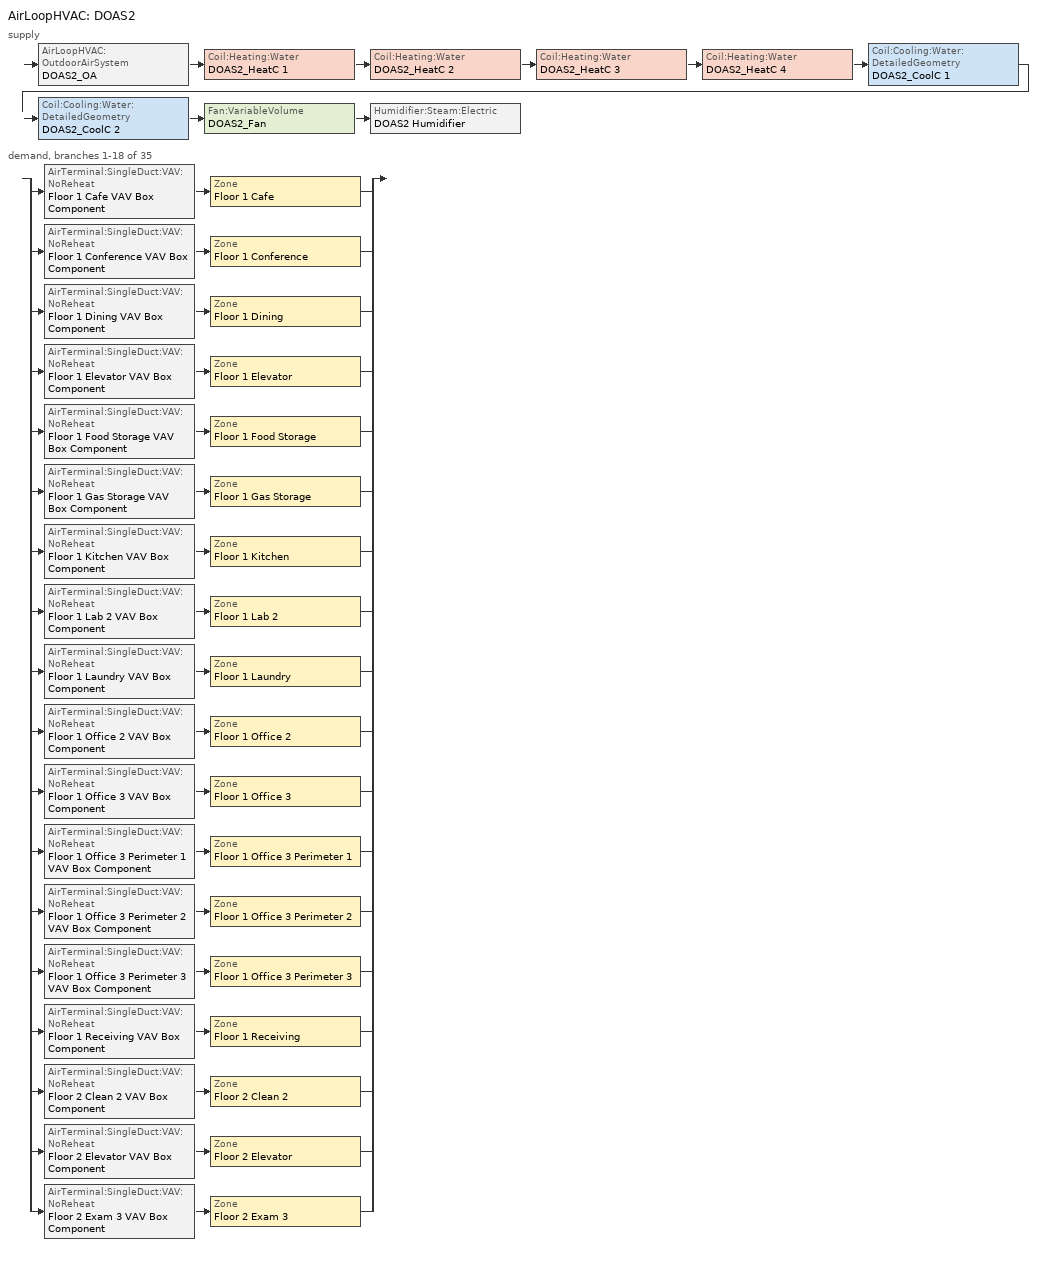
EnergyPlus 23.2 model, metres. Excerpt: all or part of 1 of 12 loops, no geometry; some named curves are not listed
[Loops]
AirLoopHVAC 'DOAS2'
 supply: AirLoopHVAC:OutdoorAirSystem 'DOAS2_OA' > Coil:Heating:Water 'DOAS2_HeatC 1' > Coil:Heating:Water 'DOAS2_HeatC 2' > Coil:Heating:Water 'DOAS2_HeatC 3' > Coil:Heating:Water 'DOAS2_HeatC 4' > Coil:Cooling:Water:DetailedGeometry 'DOAS2_CoolC 1' > Coil:Cooling:Water:DetailedGeometry 'DOAS2_CoolC 2' > Fan:VariableVolume 'DOAS2_Fan' > Humidifier:Steam:Electric 'DOAS2 Humidifier'
 demand, branches 1-18 of 35: split
  | AirTerminal:SingleDuct:VAV:NoReheat 'Floor 1 Cafe VAV Box Component' > Zone 'Floor 1 Cafe'
  | AirTerminal:SingleDuct:VAV:NoReheat 'Floor 1 Conference VAV Box Component' > Zone 'Floor 1 Conference'
  | AirTerminal:SingleDuct:VAV:NoReheat 'Floor 1 Dining VAV Box Component' > Zone 'Floor 1 Dining'
  | AirTerminal:SingleDuct:VAV:NoReheat 'Floor 1 Elevator VAV Box Component' > Zone 'Floor 1 Elevator'
  | AirTerminal:SingleDuct:VAV:NoReheat 'Floor 1 Food Storage VAV Box Component' > Zone 'Floor 1 Food Storage'
  | AirTerminal:SingleDuct:VAV:NoReheat 'Floor 1 Gas Storage VAV Box Component' > Zone 'Floor 1 Gas Storage'
  | AirTerminal:SingleDuct:VAV:NoReheat 'Floor 1 Kitchen VAV Box Component' > Zone 'Floor 1 Kitchen'
  | AirTerminal:SingleDuct:VAV:NoReheat 'Floor 1 Lab 2 VAV Box Component' > Zone 'Floor 1 Lab 2'
  | AirTerminal:SingleDuct:VAV:NoReheat 'Floor 1 Laundry VAV Box Component' > Zone 'Floor 1 Laundry'
  | AirTerminal:SingleDuct:VAV:NoReheat 'Floor 1 Office 2 VAV Box Component' > Zone 'Floor 1 Office 2'
  | AirTerminal:SingleDuct:VAV:NoReheat 'Floor 1 Office 3 VAV Box Component' > Zone 'Floor 1 Office 3'
  | AirTerminal:SingleDuct:VAV:NoReheat 'Floor 1 Office 3 Perimeter 1 VAV Box Component' > Zone 'Floor 1 Office 3 Perimeter 1'
  | AirTerminal:SingleDuct:VAV:NoReheat 'Floor 1 Office 3 Perimeter 2 VAV Box Component' > Zone 'Floor 1 Office 3 Perimeter 2'
  | AirTerminal:SingleDuct:VAV:NoReheat 'Floor 1 Office 3 Perimeter 3 VAV Box Component' > Zone 'Floor 1 Office 3 Perimeter 3'
  | AirTerminal:SingleDuct:VAV:NoReheat 'Floor 1 Receiving VAV Box Component' > Zone 'Floor 1 Receiving'
  | AirTerminal:SingleDuct:VAV:NoReheat 'Floor 2 Clean 2 VAV Box Component' > Zone 'Floor 2 Clean 2'
  | AirTerminal:SingleDuct:VAV:NoReheat 'Floor 2 Elevator VAV Box Component' > Zone 'Floor 2 Elevator'
  | AirTerminal:SingleDuct:VAV:NoReheat 'Floor 2 Exam 3 VAV Box Component' > Zone 'Floor 2 Exam 3'
[ComponentCost:LineItem]
Name | Line Item Type | Item | Cost per Each {$} | Quantity | Cost per Unit of Output Capacity {$/kW}
People:Floor 1 Cafe | General | Floor 1 Cafe | 1 | 401.8033
LIGHTING EQUIP:Floor 1 Cafe | Lights | Floor 1 Cafe |  |  | 1
ElectricEquipment:Floor 1 Cafe:ElecPlug | General | Floor 1 Cafe | 1 | 0.4031
Daylighting:Floor 1 Conference | Daylighting:Controls | Floor 1 Conference | 1 | 1
Infiltration:Floor 1 Conference | General | Floor 1 Conference | 1 | 0
People:Floor 1 Conference | General | Floor 1 Conference | 1 | 307.5026
LIGHTING EQUIP:Floor 1 Conference | Lights | Floor 1 Conference |  |  | 1
ElectricEquipment:Floor 1 Conference:ElecPlug | General | Floor 1 Conference | 1 | 0.6171
Daylighting:Floor 1 Dining | Daylighting:Controls | Floor 1 Dining | 1 | 1
Infiltration:Floor 1 Dining | General | Floor 1 Dining | 1 | 0
People:Floor 1 Dining | General | Floor 1 Dining | 1 | 344.412
LIGHTING EQUIP:Floor 1 Dining | Lights | Floor 1 Dining |  |  | 1
ElectricEquipment:Floor 1 Dining:ElecPlug | General | Floor 1 Dining | 1 | 0.4936
Daylighting:Floor 1 Elevator | Daylighting:Controls | Floor 1 Elevator | 1 | 1
Infiltration:Floor 1 Elevator | General | Floor 1 Elevator | 1 | 0
People:Floor 1 Elevator | General | Floor 1 Elevator | 1 | 53.9971
LIGHTING EQUIP:Floor 1 Elevator | Lights | Floor 1 Elevator |  |  | 1
ElectricEquipment:Floor 1 Elevator:ElecPlug | General | Floor 1 Elevator | 1 | 0.1806
People:Floor 1 Food Storage | General | Floor 1 Food Storage | 1 | 10.0414
LIGHTING EQUIP:Floor 1 Food Storage | Lights | Floor 1 Food Storage |  |  | 1
ElectricEquipment:Floor 1 Food Storage:ElecPlug | General | Floor 1 Food Storage | 1 | 2.0083
ElectricEquipment:Floor 1 Food Storage:ElecProcess | General | Floor 1 Food Storage | 1 | 35.1578
GasEquipment:Floor 1 Food Storage:GasProcess | General | Floor 1 Food Storage | 1 | 348.9631
Infiltration:Floor 1 Gas Storage | General | Floor 1 Gas Storage | 1 | 0
LIGHTING EQUIP:Floor 1 Gas Storage | Lights | Floor 1 Gas Storage |  |  | 1
ElectricEquipment:Floor 1 Gas Storage:ElecPlug | General | Floor 1 Gas Storage | 1 | 0.6238
People:Floor 1 Kitchen | General | Floor 1 Kitchen | 1 | 10.0414
LIGHTING EQUIP:Floor 1 Kitchen | Lights | Floor 1 Kitchen |  |  | 1
ElectricEquipment:Floor 1 Kitchen:ElecPlug | General | Floor 1 Kitchen | 1 | 2.0083
ElectricEquipment:Floor 1 Kitchen:ElecProcess | General | Floor 1 Kitchen | 1 | 35.1578
GasEquipment:Floor 1 Kitchen:GasProcess | General | Floor 1 Kitchen | 1 | 348.9631
Infiltration:Floor 1 Lab 2 | General | Floor 1 Lab 2 | 1 | 0
People:Floor 1 Lab 2 | General | Floor 1 Lab 2 | 1 | 24.4911
LIGHTING EQUIP:Floor 1 Lab 2 | Lights | Floor 1 Lab 2 |  |  | 1
ElectricEquipment:Floor 1 Lab 2:ElecPlug | General | Floor 1 Lab 2 | 1 | 4.8982
ElectricEquipment:Floor 1 Lab 2:ElecProcess | General | Floor 1 Lab 2 | 1 | 14.6992
Daylighting:Floor 1 Laundry | Daylighting:Controls | Floor 1 Laundry | 1 | 1
Infiltration:Floor 1 Laundry | General | Floor 1 Laundry | 1 | 0
People:Floor 1 Laundry | General | Floor 1 Laundry | 1 | 44.7245
LIGHTING EQUIP:Floor 1 Laundry | Lights | Floor 1 Laundry |  |  | 1
ElectricEquipment:Floor 1 Laundry:ElecProcess | General | Floor 1 Laundry | 1 | 1.1176
GasEquipment:Floor 1 Laundry:GasProcess | General | Floor 1 Laundry | 1 | 22.3602
Daylighting:Floor 1 Office 2 | Daylighting:Controls | Floor 1 Office 2 | 1 | 1
Infiltration:Floor 1 Office 2 | General | Floor 1 Office 2 | 1 | 0
People:Floor 1 Office 2 | General | Floor 1 Office 2 | 1 | 28.4097
LIGHTING EQUIP:Floor 1 Office 2 | Lights | Floor 1 Office 2 |  |  | 1
ElectricEquipment:Floor 1 Office 2:ElecPlug | General | Floor 1 Office 2 | 1 | 2.841
Daylighting:Floor 1 Office 3 | Daylighting:Controls | Floor 1 Office 3 | 1 | 1
Infiltration:Floor 1 Office 3 | General | Floor 1 Office 3 | 1 | 0
People:Floor 1 Office 3 | General | Floor 1 Office 3 | 1 | 98.939
LIGHTING EQUIP:Floor 1 Office 3 | Lights | Floor 1 Office 3 |  |  | 1
ElectricEquipment:Floor 1 Office 3:ElecPlug | General | Floor 1 Office 3 | 1 | 9.8939
Daylighting:Floor 1 Office 3 Perimeter 1 | Daylighting:Controls | Floor 1 Office 3 Perimeter 1 | 1 | 1
Infiltration:Floor 1 Office 3 Perimeter 1 | General | Floor 1 Office 3 Perimeter 1 | 1 | 0
People:Floor 1 Office 3 Perimeter 1 | General | Floor 1 Office 3 Perimeter 1 | 1 | 14.4323
LIGHTING EQUIP:Floor 1 Office 3 Perimeter 1 | Lights | Floor 1 Office 3 Perimeter 1 |  |  | 1
ElectricEquipment:Floor 1 Office 3 Perimeter 1:ElecPlug | General | Floor 1 Office 3 Perimeter 1 | 1 | 1.4432
Daylighting:Floor 1 Office 3 Perimeter 2 | Daylighting:Controls | Floor 1 Office 3 Perimeter 2 | 1 | 1
Infiltration:Floor 1 Office 3 Perimeter 2 | General | Floor 1 Office 3 Perimeter 2 | 1 | 0
People:Floor 1 Office 3 Perimeter 2 | General | Floor 1 Office 3 Perimeter 2 | 1 | 9.1467
LIGHTING EQUIP:Floor 1 Office 3 Perimeter 2 | Lights | Floor 1 Office 3 Perimeter 2 |  |  | 1
ElectricEquipment:Floor 1 Office 3 Perimeter 2:ElecPlug | General | Floor 1 Office 3 Perimeter 2 | 1 | 0.9147
Daylighting:Floor 1 Office 3 Perimeter 3 | Daylighting:Controls | Floor 1 Office 3 Perimeter 3 | 1 | 1
Infiltration:Floor 1 Office 3 Perimeter 3 | General | Floor 1 Office 3 Perimeter 3 | 1 | 0
People:Floor 1 Office 3 Perimeter 3 | General | Floor 1 Office 3 Perimeter 3 | 1 | 14.4323
LIGHTING EQUIP:Floor 1 Office 3 Perimeter 3 | Lights | Floor 1 Office 3 Perimeter 3 |  |  | 1
ElectricEquipment:Floor 1 Office 3 Perimeter 3:ElecPlug | General | Floor 1 Office 3 Perimeter 3 | 1 | 1.4432
Infiltration:Floor 1 Receiving | General | Floor 1 Receiving | 1 | 0
LIGHTING EQUIP:Floor 1 Receiving | Lights | Floor 1 Receiving |  |  | 1
ElectricEquipment:Floor 1 Receiving:ElecPlug | General | Floor 1 Receiving | 1 | 2.2352
People:Floor 2 Clean 2 | General | Floor 2 Clean 2 | 1 | 1.5994
LIGHTING EQUIP:Floor 2 Clean 2 | Lights | Floor 2 Clean 2 |  |  | 1
ElectricEquipment:Floor 2 Clean 2:ElecPlug | General | Floor 2 Clean 2 | 1 | 0.6401
Daylighting:Floor 2 Elevator | Daylighting:Controls | Floor 2 Elevator | 1 | 1
Infiltration:Floor 2 Elevator | General | Floor 2 Elevator | 1 | 0
People:Floor 2 Elevator | General | Floor 2 Elevator | 1 | 53.9971
LIGHTING EQUIP:Floor 2 Elevator | Lights | Floor 2 Elevator |  |  | 1
ElectricEquipment:Floor 2 Elevator:ElecPlug | General | Floor 2 Elevator | 1 | 0.1806
People:Floor 2 Exam 3 | General | Floor 2 Exam 3 | 1 | 20.2426
LIGHTING EQUIP:Floor 2 Exam 3 | Lights | Floor 2 Exam 3 |  |  | 1
ElectricEquipment:Floor 2 Exam 3:ElecPlug | General | Floor 2 Exam 3 | 1 | 4.0485
[Sizing:Zone] Zone Cooling Design Supply Air Temperature Input Method=SupplyAirTemperature; Zone Cooling Design Supply Air Temperature {C}=13; Zone Heating Design Supply Air Temperature Input Method=SupplyAirTemperature; Zone Heating Design Supply Air Temperature {C}=40; Zone Cooling Design Supply Air Humidity Ratio {kgWater/kgDryAir}=0.0085; Zone Heating Design Supply Air Humidity Ratio {kgWater/kgDryAir}=0.008; Cooling Design Air Flow Method=DesignDayWithLimit; Cooling Minimum Air Flow Fraction=0; Heating Design Air Flow Method=DesignDay; Heating Design Air Flow Rate {m3/s}=0; Account for Dedicated Outdoor Air System=No; Dedicated Outdoor Air System Control Strategy=NeutralSupplyAir; Dedicated Outdoor Air Low Setpoint Temperature for Design {C}=autosize; Dedicated Outdoor Air High Setpoint Temperature for Design {C}=autosize
Name | Design Specification Outdoor Air Object | Cooling Minimum Air Flow {m3/s}
Floor 1 Cafe | SZ DSOA Floor 1 Cafe
Floor 1 Conference | SZ DSOA Floor 1 Conference
Floor 1 Dining | SZ DSOA Floor 1 Dining
Floor 1 Elevator | SZ DSOA Floor 1 Elevator
Floor 1 Food Storage | SZ DSOA Floor 1 Food Storage | 0.916538
Floor 1 Gas Storage | SZ DSOA Floor 1 Gas Storage | 0.357321
Floor 1 Kitchen | SZ DSOA Floor 1 Kitchen | 0.916538
Floor 1 Lab 2 | SZ DSOA Floor 1 Lab 2 | 2.11598
Floor 1 Laundry | SZ DSOA Floor 1 Laundry | 1.53718
Floor 1 Office 2 | SZ DSOA Floor 1 Office 2
Floor 1 Office 3 | SZ DSOA Floor 1 Office 3
Floor 1 Office 3 Perimeter 1 | SZ DSOA Floor 1 Office 3 Perimeter 1
Floor 1 Office 3 Perimeter 2 | SZ DSOA Floor 1 Office 3 Perimeter 2
Floor 1 Office 3 Perimeter 3 | SZ DSOA Floor 1 Office 3 Perimeter 3
Floor 1 Receiving | SZ DSOA Floor 1 Receiving
Floor 2 Clean 2 | SZ DSOA Floor 2 Clean 2 | 0.0878452
Floor 2 Elevator | SZ DSOA Floor 2 Elevator
Floor 2 Exam 3 | SZ DSOA Floor 2 Exam 3 | 1.74892
[DesignSpecification:OutdoorAir]
Name | Outdoor Air Method | Outdoor Air Flow per Person {m3/s-person} | Outdoor Air Flow per Zone Floor Area {m3/s-m2} | Outdoor Air Flow per Zone {m3/s} | Outdoor Air Flow Air Changes per Hour {1/hr}
SZ DSOA Floor 1 Cafe | Flow/Zone | 0 | 0 | 1.76357
Floor 1 Cafe VAV Box OA Design Spec; Floor 1 Dining VAV Box OA Design Spec | Sum | 0.00354 | 0.000914 | 0 | 0
SZ DSOA Floor 1 Conference | Flow/Zone | 0 | 0 | 0.899969
Floor 1 Conference VAV Box OA Design Spec; Floor 1 Elevator VAV Box OA Design Spec; Floor 1 Lab 2 VAV Box OA Design Spec; Floor 1 Office 2 VAV Box OA Design Spec; Floor 1 Office 3 VAV Box OA Design Spec; Floor 1 Office 3 Perimeter 1 VAV Box OA Design Spec; Floor 1 Office 3 Perimeter 2 VAV Box OA Design Spec; Floor 1 Office 3 Perimeter 3 VAV Box OA Design Spec; Floor 2 Clean 2 VAV Box OA Design Spec; Floor 2 Elevator VAV Box OA Design Spec; Floor 2 Exam 3 VAV Box OA Design Spec | Sum | 0.00236 | 0.000305 | 0 | 0
SZ DSOA Floor 1 Dining | Flow/Zone | 0 | 0 | 1.63699
SZ DSOA Floor 1 Elevator; SZ DSOA Floor 2 Elevator | Flow/Zone | 0 | 0 | 0.178437
SZ DSOA Floor 1 Food Storage | Flow/Zone | 0 | 0 | 0.6637
Floor 1 Food Storage VAV Box OA Design Spec; Floor 1 Kitchen VAV Box OA Design Spec | Sum | 0 | 0.003556 | 0 | 0
SZ DSOA Floor 1 Gas Storage | Flow/Zone | 0 | 0 | 0.0353626
Floor 1 Gas Storage VAV Box OA Design Spec; Floor 1 Receiving VAV Box OA Design Spec | Sum | 0 | 0.00061 | 0 | 0
SZ DSOA Floor 1 Kitchen | Flow/Zone | 0 | 0 | 11.14
SZ DSOA Floor 1 Lab 2 | Flow/Zone | 0 | 0 | 0.196643
SZ DSOA Floor 1 Laundry | Flow/Zone | 0 | 0 | 0.221683
Floor 1 Laundry VAV Box OA Design Spec | Sum | 0.00354 | 0.000305 | 0 | 0
SZ DSOA Floor 1 Office 2 | Flow/Zone | 0 | 0 | 0.228105
SZ DSOA Floor 1 Office 3 | Flow/Zone | 0 | 0 | 0.794396
SZ DSOA Floor 1 Office 3 Perimeter 1; SZ DSOA Floor 1 Office 3 Perimeter 3 | Flow/Zone | 0 | 0 | 0.115879
SZ DSOA Floor 1 Office 3 Perimeter 2 | Flow/Zone | 0 | 0 | 0.07344
SZ DSOA Floor 1 Receiving | Flow/Zone | 0 | 0 | 0.126716
SZ DSOA Floor 2 Clean 2 | Flow/Zone | 0 | 0 | 0.012842
SZ DSOA Floor 2 Exam 3 | Flow/Zone | 0 | 0 | 0.162531
[ZoneControl:Thermostat] Control Type Schedule=Dual Zone Control Type Sched
Name | Zone or ZoneList | Control 1
Floor 1 Cafe Thermostat | Floor 1 Cafe | Floor 1 Cafe DualSPSched
Floor 1 Conference Thermostat | Floor 1 Conference | Floor 1 Conference DualSPSched
Floor 1 Dining Thermostat | Floor 1 Dining | Floor 1 Dining DualSPSched
Floor 1 Elevator Thermostat | Floor 1 Elevator | Floor 1 Elevator DualSPSched
Floor 1 Food Storage Thermostat | Floor 1 Food Storage | Floor 1 Food Storage DualSPSched
Floor 1 Gas Storage Thermostat | Floor 1 Gas Storage | Floor 1 Gas Storage DualSPSched
Floor 1 Kitchen Thermostat | Floor 1 Kitchen | Floor 1 Kitchen DualSPSched
Floor 1 Lab 2 Thermostat | Floor 1 Lab 2 | Floor 1 Lab 2 DualSPSched
Floor 1 Laundry Thermostat | Floor 1 Laundry | Floor 1 Laundry DualSPSched
Floor 1 Office 2 Thermostat | Floor 1 Office 2 | Floor 1 Office 2 DualSPSched
Floor 1 Office 3 Thermostat | Floor 1 Office 3 | Floor 1 Office 3 DualSPSched
Floor 1 Office 3 Perimeter 1 Thermostat | Floor 1 Office 3 Perimeter 1 | Floor 1 Office 3 Perimeter 1 DualSPSched
Floor 1 Office 3 Perimeter 2 Thermostat | Floor 1 Office 3 Perimeter 2 | Floor 1 Office 3 Perimeter 2 DualSPSched
Floor 1 Office 3 Perimeter 3 Thermostat | Floor 1 Office 3 Perimeter 3 | Floor 1 Office 3 Perimeter 3 DualSPSched
Floor 1 Receiving Thermostat | Floor 1 Receiving | Floor 1 Receiving DualSPSched
Floor 2 Clean 2 Thermostat | Floor 2 Clean 2 | Floor 2 Clean 2 DualSPSched
Floor 2 Elevator Thermostat | Floor 2 Elevator | Floor 2 Elevator DualSPSched
Floor 2 Exam 3 Thermostat | Floor 2 Exam 3 | Floor 2 Exam 3 DualSPSched
[ThermostatSetpoint:DualSetpoint]
Name | Heating Setpoint Temperature Schedule | Cooling Setpoint Temperature Schedule
Floor 1 Cafe DualSPSched; Floor 1 Dining DualSPSched | HEATING_TSTAT_DINING | COOLING_TSTAT_DINING
Floor 1 Conference DualSPSched; Floor 1 Office 2 DualSPSched; Floor 1 Office 3 DualSPSched; Floor 1 Office 3 Perimeter 1 DualSPSched; Floor 1 Office 3 Perimeter 2 DualSPSched; Floor 1 Office 3 Perimeter 3 DualSPSched; Floor 1 Receiving DualSPSched; Floor 2 Exam 3 DualSPSched | HEATING_TSTAT_OFFICE | COOLING_TSTAT_OFFICE
Floor 1 Elevator DualSPSched; Floor 1 Gas Storage DualSPSched; Floor 1 Lab 2 DualSPSched; Floor 2 Clean 2 DualSPSched; Floor 2 Elevator DualSPSched | HEATING_TSTAT_24_7 | COOLING_TSTAT_24_7
Floor 1 Food Storage DualSPSched; Floor 1 Kitchen DualSPSched | HEATING_TSTAT_KITCHEN | COOLING_TSTAT_KITCHEN
Floor 1 Laundry DualSPSched | HEATING_TSTAT_LAUNDRY | COOLING_TSTAT_LAUNDRY
[Zone equipment]
Floor 1 Cafe: Floor 1 Cafe Heat Pump, Floor 1 Cafe VAV Box Component
Floor 1 Conference: Floor 1 Conference Heat Pump, Floor 1 Conference VAV Box Component
Floor 1 Dining: Floor 1 Dining Heat Pump, Floor 1 Dining VAV Box Component
Floor 1 Elevator: Floor 1 Elevator Heat Pump, Floor 1 Elevator VAV Box Component
Floor 1 Food Storage: Floor 1 Food Storage Heat Pump, Floor 1 Food Storage VAV Box Component
Floor 1 Gas Storage: Floor 1 Gas Storage VAV Box Component, Floor 1 Gas Storage Heat Pump, Floor 1 Gas Storage Exhaust Fan 1
Floor 1 Kitchen: Floor 1 Kitchen Heat Pump, Floor 1 Kitchen VAV Box Component, Floor 1 Kitchen Exhaust Fan 1, Floor 1 Kitchen Exhaust Fan 2, Floor 1 Kitchen Exhaust Fan 3
Floor 1 Lab 2: Floor 1 Lab 2 Heat Pump, Floor 1 Lab 2 VAV Box Component
Floor 1 Laundry: Floor 1 Laundry VAV Box Component, Floor 1 Laundry Heat Pump, Floor 1 Laundry Exhaust Fan 1
Floor 1 Office 2: Floor 1 Office 2 Heat Pump, Floor 1 Office 2 VAV Box Component
Floor 1 Office 3: Floor 1 Office 3 Heat Pump, Floor 1 Office 3 VAV Box Component
Floor 1 Office 3 Perimeter 1: Floor 1 Office 3 Perimeter 1 Heat Pump, Floor 1 Office 3 Perimeter 1 VAV Box Component
Floor 1 Office 3 Perimeter 2: Floor 1 Office 3 Perimeter 2 Heat Pump, Floor 1 Office 3 Perimeter 2 VAV Box Component
Floor 1 Office 3 Perimeter 3: Floor 1 Office 3 Perimeter 3 Heat Pump, Floor 1 Office 3 Perimeter 3 VAV Box Component
Floor 1 Receiving: Floor 1 Receiving Heat Pump, Floor 1 Receiving VAV Box Component
Floor 2 Clean 2: Floor 2 Clean 2 Heat Pump, Floor 2 Clean 2 VAV Box Component
Floor 2 Elevator: Floor 2 Elevator Heat Pump, Floor 2 Elevator VAV Box Component
Floor 2 Exam 3: Floor 2 Exam 3 Heat Pump, Floor 2 Exam 3 VAV Box Component
[AirTerminal:SingleDuct:VAV:NoReheat] Availability Schedule=ALWAYS_ON; Maximum Air Flow Rate {m3/s}=AUTOSIZE; Zone Minimum Air Flow Input Method=Scheduled
Name | Minimum Air Flow Fraction Schedule | Design Specification Outdoor Air Object
Floor 1 Cafe VAV Box Component | DCV_SCH | Floor 1 Cafe VAV Box OA Design Spec
Floor 1 Conference VAV Box Component | DCV_SCH | Floor 1 Conference VAV Box OA Design Spec
Floor 1 Dining VAV Box Component | DCV_SCH | Floor 1 Dining VAV Box OA Design Spec
Floor 1 Elevator VAV Box Component | DCV_SCH | Floor 1 Elevator VAV Box OA Design Spec
Floor 1 Food Storage VAV Box Component | DCV_SCH | Floor 1 Food Storage VAV Box OA Design Spec
Floor 1 Gas Storage VAV Box Component | ALWAYS_ON | Floor 1 Gas Storage VAV Box OA Design Spec
Floor 1 Kitchen VAV Box Component | DCV_SCH | Floor 1 Kitchen VAV Box OA Design Spec
Floor 1 Lab 2 VAV Box Component | DCV_SCH | Floor 1 Lab 2 VAV Box OA Design Spec
Floor 1 Laundry VAV Box Component | ALWAYS_ON | Floor 1 Laundry VAV Box OA Design Spec
Floor 1 Office 2 VAV Box Component | DCV_SCH | Floor 1 Office 2 VAV Box OA Design Spec
Floor 1 Office 3 VAV Box Component | DCV_SCH | Floor 1 Office 3 VAV Box OA Design Spec
Floor 1 Office 3 Perimeter 1 VAV Box Component | DCV_SCH | Floor 1 Office 3 Perimeter 1 VAV Box OA Design Spec
Floor 1 Office 3 Perimeter 2 VAV Box Component | DCV_SCH | Floor 1 Office 3 Perimeter 2 VAV Box OA Design Spec
Floor 1 Office 3 Perimeter 3 VAV Box Component | DCV_SCH | Floor 1 Office 3 Perimeter 3 VAV Box OA Design Spec
Floor 1 Receiving VAV Box Component | DCV_SCH | Floor 1 Receiving VAV Box OA Design Spec
Floor 2 Clean 2 VAV Box Component | DCV_SCH | Floor 2 Clean 2 VAV Box OA Design Spec
Floor 2 Elevator VAV Box Component | DCV_SCH | Floor 2 Elevator VAV Box OA Design Spec
Floor 2 Exam 3 VAV Box Component | DCV_SCH | Floor 2 Exam 3 VAV Box OA Design Spec
[Refrigeration:Case] Availability Schedule=ALWAYS_ON; Zone=Floor 1 Cafe; Rated Ambient Temperature {C}=23.89; Rated Ambient Relative Humidity {percent}=55; Rated Latent Heat Ratio=0.3; Rated Runtime Fraction=1; Latent Case Credit Curve Type=DewpointMethod; Standard Case Fan Power per Unit Length {W/m}=0; Standard Case Lighting Power per Unit Length {W/m}=0; Fraction of Lighting Energy to Case=1; Case Anti-Sweat Heater Power per Unit Length {W/m}=0; Minimum Anti-Sweat Heater Power per Unit Length {W/m}=0; Anti-Sweat Heater Control Type=None; Humidity at Zero Anti-Sweat Heater Energy {percent}=35; Case Height {m}=1.52; Fraction of Anti-Sweat Heater Energy to Case=1; Case Defrost Power per Unit Length {W/m}=0; Case Defrost Type=OffCycle; Defrost Energy Correction Curve Type=None; Under Case HVAC Return Air Fraction=0; Average Refrigerant Charge Inventory {kg/m}=0
Name | Rated Total Cooling Capacity per Unit Length {W/m} | Case Length {m} | Case Operating Temperature {C} | Latent Case Credit Curve | Operating Case Fan Power per Unit Length {W/m} | Installed Case Lighting Power per Unit Length {W/m} | Case Lighting Schedule | Case Defrost Schedule | Case Defrost Drip-Down Schedule | Defrost Energy Correction Curve | Refrigerated Case Restocking Schedule | Case Credit Fraction Schedule | Design Evaporator Temperature or Brine Inlet Temperature {C}
Floor 1 Cafe_B1518SaladBar_Case:1 | 378 | 5.5 | 1.11 | Floor 1 Cafe_B1518SaladBar_Case:1_LatentCaseCreditCurve | 78.4 | 61.2 | Floor 1 Cafe_B1518SaladBar_Case:1_CaseLightingSchedule | Floor 1 Cafe_B1518SaladBar_Case:1_DefrostSchedule | Floor 1 Cafe_B1518SaladBar_Case:1_DefrostDripDownSchedule | Floor 1 Cafe_B1518SaladBar_Case:1_DefrostEnergyCorrectionCurve | Floor 1 Cafe_B1518SaladBar_Case:1_RestockSchedule | Floor 1 Cafe_B1518SaladBar_Case:1_CaseCreditSchedule | -2.78
Floor 1 Cafe_B166Sandwich_Case:2 | 985 | 1.8 | 2.22 | Floor 1 Cafe_B166Sandwich_Case:2_LatentCaseCreditCurve | 118.4 | 236.2 | Floor 1 Cafe_B166Sandwich_Case:2_CaseLightingSchedule | Floor 1 Cafe_B166Sandwich_Case:2_DefrostSchedule | Floor 1 Cafe_B166Sandwich_Case:2_DefrostDripDownSchedule | Floor 1 Cafe_B166Sandwich_Case:2_DefrostEnergyCorrectionCurve | Floor 1 Cafe_B166Sandwich_Case:2_RestockSchedule | Floor 1 Cafe_B166Sandwich_Case:2_CaseCreditSchedule | -6.67
Floor 1 Cafe_B1724PrepDrinks_Case:3 | 1528 | 7.3 | 1.11 | Floor 1 Cafe_B1724PrepDrinks_Case:3_LatentCaseCreditCurve | 77.5 | 252.6 | Floor 1 Cafe_B1724PrepDrinks_Case:3_CaseLightingSchedule | Floor 1 Cafe_B1724PrepDrinks_Case:3_DefrostSchedule | Floor 1 Cafe_B1724PrepDrinks_Case:3_DefrostDripDownSchedule | Floor 1 Cafe_B1724PrepDrinks_Case:3_DefrostEnergyCorrectionCurve | Floor 1 Cafe_B1724PrepDrinks_Case:3_RestockSchedule | Floor 1 Cafe_B1724PrepDrinks_Case:3_CaseCreditSchedule | -3.33
Floor 1 Cafe_B196GrabGoPies_Case:4 | 1105 | 1.8 | 1.11 | Floor 1 Cafe_B196GrabGoPies_Case:4_LatentCaseCreditCurve | 54.2 | 82 | Floor 1 Cafe_B196GrabGoPies_Case:4_CaseLightingSchedule | Floor 1 Cafe_B196GrabGoPies_Case:4_DefrostSchedule | Floor 1 Cafe_B196GrabGoPies_Case:4_DefrostDripDownSchedule | Floor 1 Cafe_B196GrabGoPies_Case:4_DefrostEnergyCorrectionCurve | Floor 1 Cafe_B196GrabGoPies_Case:4_RestockSchedule | Floor 1 Cafe_B196GrabGoPies_Case:4_CaseCreditSchedule | -6.67
[Refrigeration:WalkIn] Availability Schedule=ALWAYS_ON; Rated Circulation Fan Power {W}=0; Rated Total Lighting Power {W}=0; Defrost Control Type=TemperatureTermination; Temperature Termination Defrost Fraction to Ice=0.3; Average Refrigerant Charge Inventory {kg}=1.36; Insulated Floor U-Value {W/m2-K}=5.68; Zone 1=Floor 1 Food Storage; Area of Glass Reach In Doors Facing Zone 1 {m2}=0; Height of Glass Reach In Doors Facing Zone 1 {m}=0; Glass Reach In Door U Value Facing Zone 1 {W/m2-K}=2.27; Area of Stocking Doors Facing Zone 1 {m2}=2.23; Height of Stocking Doors Facing Zone 1 {m}=1.83; Stocking Door U Value Facing Zone 1 {W/m2-K}=2.27; Stocking Door Opening Protection Type Facing Zone 1=None
Name | Rated Coil Cooling Capacity {W} | Operating Temperature {C} | Rated Cooling Source Temperature {C} | Rated Total Heating Power {W} | Heating Power Schedule | Rated Cooling Coil Fan Power {W} | Lighting Schedule | Defrost Type | Defrost Schedule | Defrost Drip-Down Schedule | Defrost Power {W} | Restocking Schedule | Insulated Floor Surface Area {m2} | Total Insulated Surface Area Facing Zone 1 {m2} | Insulated Surface U-Value Facing Zone 1 {W/m2-K} | Glass Reach In Door Opening Schedule Name Facing Zone 1 | Stocking Door Opening Schedule Name Facing Zone 1
Floor 1 Food Storage_A15KitchenFreezer_Walkin:1 | 14538 | -17.78 | -27.22 | 335 | Floor 1 Food Storage_A15KitchenFreezer_Walkin:1_HeatingPowerSchedule | 335 | Floor 1 Food Storage_A15KitchenFreezer_Walkin:1_WalkinLightingSchedule | HotFluid | Floor 1 Food Storage_A15KitchenFreezer_Walkin:1_DefrostSchedule | Floor 1 Food Storage_A15KitchenFreezer_Walkin:1_DefrostDripDownSchedule | 592 | Floor 1 Food Storage_A15KitchenFreezer_Walkin:1_RestockSchedule | 16.79 | 51.88 | 0.23 | Floor 1 Food Storage_A15KitchenFreezer_Walkin:1_ReachInDoorSchedule | Floor 1 Food Storage_A15KitchenFreezer_Walkin:1_StockingDoorSchedule
Floor 1 Food Storage_B24SpecialtyCooler_Walkin:2 | 11146 | 0 | -6.11 | 0 | Floor 1 Food Storage_B24SpecialtyCooler_Walkin:2_HeatingPowerSchedule | 361 | Floor 1 Food Storage_B24SpecialtyCooler_Walkin:2_WalkinLightingSchedule | Electric | Floor 1 Food Storage_B24SpecialtyCooler_Walkin:2_DefrostSchedule | Floor 1 Food Storage_B24SpecialtyCooler_Walkin:2_DefrostDripDownSchedule | 7495 | Floor 1 Food Storage_B24SpecialtyCooler_Walkin:2_RestockSchedule | 44.56 | 99.61 | 0.38 | Floor 1 Food Storage_B24SpecialtyCooler_Walkin:2_ReachInDoorSchedule | Floor 1 Food Storage_B24SpecialtyCooler_Walkin:2_StockingDoorSchedule
[Fan:ZoneExhaust]
Name | Availability Schedule | Fan Total Efficiency | Pressure Rise {Pa} | Maximum Flow Rate {m3/s}
Floor 1 Gas Storage Exhaust Fan 1 | Hours_of_operation | 0.5 | 187 | 0.0353
Floor 1 Kitchen Exhaust Fan 1 | KITCHEN_EXH_SCH | 0.55 | 573 | 4.77
Floor 1 Kitchen Exhaust Fan 2 | KITCHEN_EXH_SCH | 0.56 | 473 | 5.9
Floor 1 Kitchen Exhaust Fan 3 | KITCHEN_EXH_SCH | 0.47 | 187 | 0.47
Floor 1 Laundry Exhaust Fan 1 | Hours_of_operation | 0.5 | 187 | 0.2216
[Coil:Heating:Water] Availability Schedule=ALWAYS_ON; U-Factor Times Area Value {W/K}=AUTOSIZE; Maximum Water Flow Rate {m3/s}=AUTOSIZE; Performance Input Method=UFactorTimesAreaAndDesignWaterFlowRate; Rated Capacity {W}=AUTOSIZE; Rated Inlet Water Temperature {C}=82.2; Rated Inlet Air Temperature {C}=16.6; Rated Outlet Water Temperature {C}=71.1; Rated Outlet Air Temperature {C}=32.2
DOAS2_HeatC 1; DOAS2_HeatC 2; DOAS2_HeatC 3; DOAS2_HeatC 4
[AirLoopHVAC]
DOAS2: Design Supply Air Flow Rate {m3/s}=AUTOSIZE
[Controller:WaterCoil] Actuator Variable=Flow; Maximum Actuated Flow {m3/s}=AUTOSIZE; Minimum Actuated Flow {m3/s}=0
Name | Control Variable | Action | Controller Convergence Tolerance {deltaC}
DOAS2_HeatC 1_Controller; DOAS2_HeatC 2_Controller; DOAS2_HeatC 3_Controller; DOAS2_HeatC 4_Controller | Temperature | Normal | 0.0001
DOAS2_CoolC 1_Controller; DOAS2_CoolC 2_Controller | TemperatureAndHumidityRatio | Reverse
[SetpointManager:MixedAir] Control Variable=Temperature
Name | Setpoint Node or NodeList
DOAS2_HeatC 1 SAT Manager | DOAS2_HeatC 1-DOAS2_HeatC 2Node
DOAS2_HeatC 2 SAT Manager | DOAS2_HeatC 2-DOAS2_HeatC 3Node
DOAS2_HeatC 3 SAT Manager | DOAS2_HeatC 3-DOAS2_HeatC 4Node
DOAS2_HeatC 4 SAT Manager | DOAS2_HeatC 4-DOAS2_CoolC 1Node
DOAS2_CoolC 1 SAT Manager | DOAS2_CoolC 1-DOAS2_CoolC 2Node
DOAS2_OAMixed Air Temp Manager | DOAS2_OA-DOAS2_HeatC 1Node
[SetpointManager:SingleZone:Humidity:Maximum]
Name | Setpoint Node or NodeList
DOAS2_CoolC 1 HUMRAT setpoint | DOAS2_CoolC 1-DOAS2_CoolC 2Node
DOAS2_CoolC 2 HUMRAT setpoint | DOAS2_CoolC 2-DOAS2_FanNode
[SetpointManager:SingleZone:Humidity:Minimum]
DOAS2 Humidifier HUMRAT setpoint: Setpoint Node or NodeList=DOAS2 Supply Equipment Outlet Node
[Sizing:System]
DOAS2: Type of Load to Size On=VENTILATIONREQUIREMENT; Design Outdoor Air Flow Rate {m3/s}=AUTOSIZE; Central Heating Maximum System Air Flow Ratio=0.3; Preheat Design Temperature {C}=7; Preheat Design Humidity Ratio {kgWater/kgDryAir}=0.008; Precool Design Temperature {C}=12.8; Precool Design Humidity Ratio {kgWater/kgDryAir}=0.008; Central Cooling Design Supply Air Temperature {C}=12.8; Central Heating Design Supply Air Temperature {C}=12.8; Type of Zone Sum to Use=NonCoincident; 100% Outdoor Air in Cooling=Yes; 100% Outdoor Air in Heating=Yes; Central Cooling Design Supply Air Humidity Ratio {kgWater/kgDryAir}=0.0085; Central Heating Design Supply Air Humidity Ratio {kgWater/kgDryAir}=0.008; Cooling Supply Air Flow Rate Method=DesignDay; Cooling Supply Air Flow Rate {m3/s}=0; Heating Supply Air Flow Rate Method=DesignDay; Heating Supply Air Flow Rate {m3/s}=0; Zone Maximum Outdoor Air Fraction=1; Cooling Design Capacity Method=CoolingDesignCapacity; Cooling Design Capacity {W}=autosize; Heating Design Capacity Method=HeatingDesignCapacity; Heating Design Capacity {W}=autosize; Central Cooling Capacity Control Method=VAV
[Controller:OutdoorAir]
DOAS2_OA_Controller: Minimum Outdoor Air Flow Rate {m3/s}=0; Maximum Outdoor Air Flow Rate {m3/s}=AUTOSIZE; Economizer Control Type=DifferentialEnthalpy; Economizer Control Action Type=ModulateFlow; Economizer Maximum Limit Dry-Bulb Temperature {C}=28; Economizer Maximum Limit Enthalpy {J/kg}=64000; Economizer Minimum Limit Dry-Bulb Temperature {C}=-100; Lockout Type=NoLockout; Minimum Limit Type=FixedMinimum; Minimum Outdoor Air Schedule=MinOA_MotorizedDamper_Sched; Minimum Fraction of Outdoor Air Schedule=DOAS2_OAMinOAFracSchedule; High Humidity Control=No; Heat Recovery Bypass Control Type=BypassWhenOAFlowGreaterThanMinimum
[Coil:Cooling:Water:DetailedGeometry] Availability Schedule=ALWAYS_ON; Maximum Water Flow Rate {m3/s}=AUTOSIZE; Tube Outside Surface Area {m2}=AUTOSIZE; Total Tube Inside Area {m2}=AUTOSIZE; Fin Surface Area {m2}=AUTOSIZE; Minimum Airflow Area {m2}=AUTOSIZE; Coil Depth {m}=AUTOSIZE; Fin Diameter {m}=AUTOSIZE; Fin Thickness {m}=0.0015; Tube Inside Diameter {m}=0.01445; Tube Outside Diameter {m}=0.0159; Tube Thermal Conductivity {W/m-K}=386; Fin Thermal Conductivity {W/m-K}=204; Fin Spacing {m}=0.0018; Tube Depth Spacing {m}=0.026; Number of Tube Rows=6; Number of Tubes per Row=AUTOSIZE
DOAS2_CoolC 1; DOAS2_CoolC 2
[Fan:VariableVolume]
DOAS2_Fan: Availability Schedule=HVACOperationSchd; Fan Total Efficiency=0.748; Pressure Rise {Pa}=1923; Maximum Flow Rate {m3/s}=AUTOSIZE; Fan Power Minimum Flow Rate Input Method=FixedFlowRate; Fan Power Minimum Air Flow Rate {m3/s}=0; Motor Efficiency=0.954; Motor In Airstream Fraction=1; Fan Power Coefficient 1=0.0407599; Fan Power Coefficient 2=0.088045; Fan Power Coefficient 3=-0.0729261; Fan Power Coefficient 4=0.94374; Fan Power Coefficient 5=0
[Humidifier:Steam:Electric]
DOAS2 Humidifier: Availability Schedule=ALWAYS_ON; Rated Capacity {m3/s}=0.0003022; Rated Power {W}=893957; Rated Fan Power {W}=0; Standby Power {W}=0
[Refrigeration:CaseAndWalkInList]
Name | Case or WalkIn 1 | Case or WalkIn 2 | Case or WalkIn 3 | Case or WalkIn 4 | Case or WalkIn 5
RackA_CaseList | Floor 1 Food Storage_A15KitchenFreezer_Walkin:1
RackB_CaseList | Floor 1 Cafe_B1518SaladBar_Case:1 | Floor 1 Cafe_B166Sandwich_Case:2 | Floor 1 Cafe_B1724PrepDrinks_Case:3 | Floor 1 Cafe_B196GrabGoPies_Case:4 | Floor 1 Food Storage_B24SpecialtyCooler_Walkin:2
[Schedule:Compact]
Hours_of_Operation; ALWAYS_ON; HVACOperationSchd; MinOA_MotorizedDamper_Sched; Floor 1 Food Storage_A15KitchenFreezer_Walkin:1_HeatingPowerSchedule; Floor 1 Food Storage_B24SpecialtyCooler_Walkin:2_HeatingPowerSchedule; DOAS2_OAMinOAFracSchedule: Through: 12/31, For: AllDays, Until: 24:00, 1
Dual Zone Control Type Sched: Through: 12/31, For: AllDays, Until: 24:00, 4
KITCHEN_EXH_SCH: Through: 12/31, For: AllDays, Until: 05:00, 0, Until: 22:00, 1, Until: 24:00, 0
HEATING_TSTAT_OFFICE: Through: 12/31, For: Saturday, Until: 06:00, 18.3, Until: 17:00, 21.1, Until: 24:00, 18.3, For: Sunday, Until: 24:00, 18.3, For: AllOtherDays, Until: 05:00, 18.3, Until: 20:00, 21.1, Until: 24:00, 18.3
COOLING_TSTAT_OFFICE: Through: 12/31, For: Saturday, Until: 06:00, 25, Until: 17:00, 22.2, Until: 24:00, 25, For: Sunday, Until: 24:00, 25, For: AllOtherDays, Until: 05:00, 25, Until: 20:00, 22.2, Until: 24:00, 25
HEATING_TSTAT_LAUNDRY: Through: 12/31, For: AllDays, Until: 05:00, 16.7, Until: 20:00, 18.3, Until: 24:00, 16.7
COOLING_TSTAT_LAUNDRY: Through: 12/31, For: AllDays, Until: 05:00, 22.2, Until: 20:00, 20, Until: 24:00, 22.2
HEATING_TSTAT_DINING: Through: 12/31, For: AllDays, Until: 05:00, 18.3, Until: 24:00, 21.1
COOLING_TSTAT_DINING: Through: 12/31, For: AllDays, Until: 05:00, 25, Until: 24:00, 22.2
HEATING_TSTAT_KITCHEN: Through: 12/31, For: AllDays, Until: 01:00, 18.3, Until: 05:00, 16.7, Until: 24:00, 18.3
COOLING_TSTAT_KITCHEN: Through: 12/31, For: AllDays, Until: 01:00, 20, Until: 05:00, 22.2, Until: 24:00, 20
DCV_SCH: Through: 12/31, For: SummerDesignDay, Until: 24:00, 1, For: WinterDesignDay, Until: 24:00, 1, For: AllOtherDays, Until: 24:00, 0
Floor 1 Cafe_B1518SaladBar_Case:1_DefrostSchedule; Floor 1 Cafe_B1518SaladBar_Case:1_DefrostDripDownSchedule; Floor 1 Cafe_B1518SaladBar_Case:1_CaseCreditSchedule; Floor 1 Cafe_B166Sandwich_Case:2_DefrostSchedule; Floor 1 Cafe_B166Sandwich_Case:2_DefrostDripDownSchedule; Floor 1 Cafe_B166Sandwich_Case:2_CaseCreditSchedule; Floor 1 Cafe_B1724PrepDrinks_Case:3_DefrostSchedule; Floor 1 Cafe_B1724PrepDrinks_Case:3_DefrostDripDownSchedule; Floor 1 Cafe_B1724PrepDrinks_Case:3_CaseCreditSchedule; Floor 1 Cafe_B196GrabGoPies_Case:4_DefrostSchedule; Floor 1 Cafe_B196GrabGoPies_Case:4_DefrostDripDownSchedule; Floor 1 Cafe_B196GrabGoPies_Case:4_CaseCreditSchedule; Floor 1 Food Storage_A15KitchenFreezer_Walkin:1_DefrostSchedule; Floor 1 Food Storage_A15KitchenFreezer_Walkin:1_DefrostDripDownSchedule; Floor 1 Food Storage_A15KitchenFreezer_Walkin:1_RestockSchedule; Floor 1 Food Storage_A15KitchenFreezer_Walkin:1_ReachInDoorSchedule; Floor 1 Food Storage_B24SpecialtyCooler_Walkin:2_DefrostSchedule; Floor 1 Food Storage_B24SpecialtyCooler_Walkin:2_DefrostDripDownSchedule; Floor 1 Food Storage_B24SpecialtyCooler_Walkin:2_RestockSchedule; Floor 1 Food Storage_B24SpecialtyCooler_Walkin:2_ReachInDoorSchedule: Through: 12/31, For: AllDays, Until: 24:00, 0
Floor 1 Cafe_B1518SaladBar_Case:1_RestockSchedule; Floor 1 Cafe_B166Sandwich_Case:2_RestockSchedule; Floor 1 Cafe_B1724PrepDrinks_Case:3_RestockSchedule; Floor 1 Cafe_B196GrabGoPies_Case:4_RestockSchedule: Through: 12/31, For:AllDays, Until: 24:00, 0
Floor 1 Cafe_B1518SaladBar_Case:1_CaseLightingSchedule; Floor 1 Cafe_B166Sandwich_Case:2_CaseLightingSchedule; Floor 1 Cafe_B1724PrepDrinks_Case:3_CaseLightingSchedule; Floor 1 Cafe_B196GrabGoPies_Case:4_CaseLightingSchedule; Floor 1 Food Storage_A15KitchenFreezer_Walkin:1_WalkinLightingSchedule; Floor 1 Food Storage_B24SpecialtyCooler_Walkin:2_WalkinLightingSchedule: Through: 12/31, For: AllDays, Until: 01:00, 1, Until: 05:00, 0, Until: 24:00, 1
Floor 1 Food Storage_A15KitchenFreezer_Walkin:1_StockingDoorSchedule; Floor 1 Food Storage_B24SpecialtyCooler_Walkin:2_StockingDoorSchedule: Through: 12/31, For: AllDays, Until: 24:00, 0.104
[SCHEDULE:COMPACT]
HEATING_TSTAT_24_7: Through: 12/31, For: AllDays, Until: 24:00, 21.1
COOLING_TSTAT_24_7: Through: 12/31, For: AllDays, Until: 24:00, 22.2
[Curve:Cubic] Minimum Value of x=-55; Maximum Value of x=55
Name | Coefficient1 Constant | Coefficient2 x | Coefficient3 x**2 | Coefficient4 x**3
Floor 1 Cafe_B1518SaladBar_Case:1_LatentCaseCreditCurve | 0.3265 | 0.0302 | 0.0007 | 0.00003
Floor 1 Cafe_B166Sandwich_Case:2_LatentCaseCreditCurve; Floor 1 Cafe_B1724PrepDrinks_Case:3_LatentCaseCreditCurve; Floor 1 Cafe_B196GrabGoPies_Case:4_LatentCaseCreditCurve | -0.0187 | 0.0458 | 0.0011 | 0.00005
